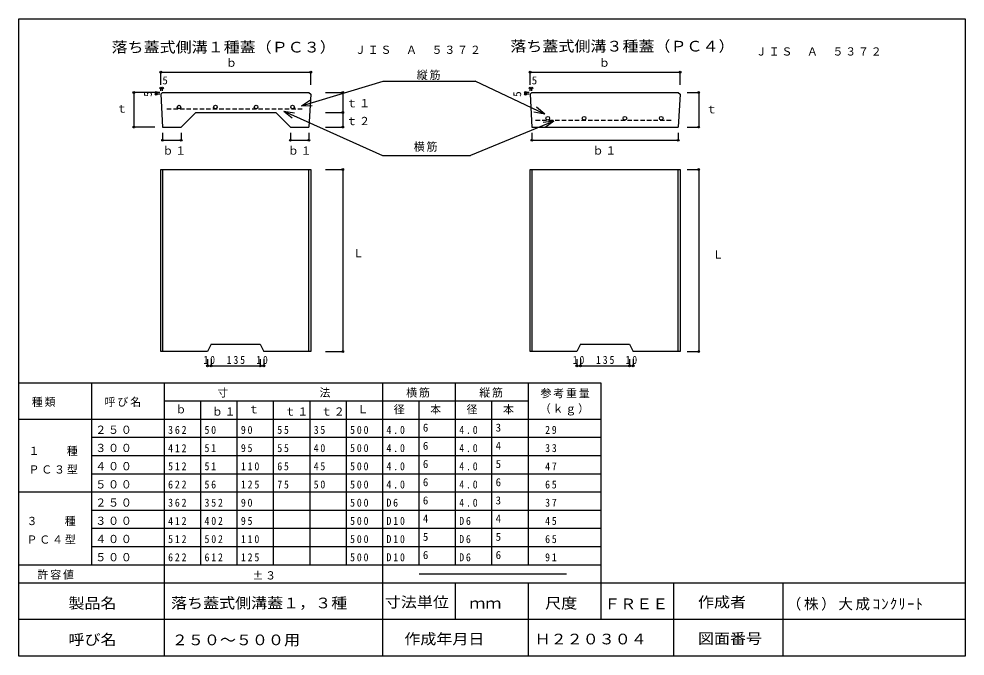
# Model space of a CAD drawing. Units: millimetres, scale not verified. Extents: x -1285 to 1315, y -900 to 850.
import ezdxf
from ezdxf.enums import TextEntityAlignment as Align

# ---------------------------------------------------------------- set-up
doc = ezdxf.new("R2010")
doc.units = ezdxf.units.MM
doc.header["$LTSCALE"] = 10
doc.header["$PDMODE"] = 32
doc.header["$PDSIZE"] = 5
doc.linetypes.add('DASHED1', pattern=[1.8, 1.2, -0.6])
doc.layers.add('0-0', color=7, linetype='Continuous')
doc.styles.add('ＭＳ ゴシック', font='')
doc.styles.get('ＭＳ ゴシック').set_extended_font_data('MS Gothic')

msp = doc.modelspace()

# ---------------------------------------------------------------- linework, layer by layer
at = {"layer": '0-0', "color": 4}
for p, q in [((-895.12, 703.77), (-483.12, 703.77)), ((-895.12, 669.28), (-895.12, 703.77)), ((-483.12, 669.28), (-483.12, 703.77)), ((119.73, 703.77), (531.73, 703.77)), ((119.73, 669.28), (119.73, 703.77)), ((531.73, 669.28), (531.73, 703.77)), ((-895.12, 660.12), (-890.12, 660.12)), ((-895.12, 652.27), (-895.12, 660.12)), ((-890.12, 652.27), (-890.12, 660.12)), ((119.73, 660.12), (124.73, 660.12)), ((119.73, 652.27), (119.73, 660.12)), ((124.73, 652.27), (124.73, 660.12)), ((-969.07, 648.07), (-969.07, 553.07)), ((-911.27, 648.07), (-969.07, 648.07)), ((-907.73, 648.07), (-907.73, 643.07)), ((-897.85, 648.07), (-907.73, 648.07)), ((-897.85, 643.07), (-907.73, 643.07)), ((-442.47, 648.07), (-395.27, 648.07)), ((-395.27, 648.07), (-395.27, 593.07)), ((107.12, 648.07), (107.12, 643.07)), ((116.99, 648.07), (107.12, 648.07)), ((116.99, 643.07), (107.12, 643.07)), ((550.88, 648.07), (582.94, 648.07)), ((582.94, 648.07), (582.94, 553.07)), ((-911.27, 553.07), (-969.07, 553.07)), ((-442.47, 553.07), (-395.27, 553.07)), ((550.88, 553.07), (582.94, 553.07)), ((-890.12, 536.76), (-890.12, 516.79)), ((-839.12, 536.76), (-839.12, 516.79)), ((-539.12, 536.76), (-539.12, 516.79)), ((-488.12, 536.76), (-488.12, 516.79)), ((124.73, 536.76), (124.73, 516.79)), ((526.73, 536.76), (526.73, 516.79)), ((-890.12, 516.79), (-839.12, 516.79)), ((-539.12, 516.79), (-488.12, 516.79)), ((124.73, 516.79), (526.73, 516.79)), ((-442.47, 436.32), (-395.27, 436.32)), ((-395.27, 436.32), (-395.27, -63.68)), ((550.88, 436.32), (582.94, 436.32)), ((582.94, 436.32), (582.94, -63.68)), ((-442.47, -63.68), (-395.27, -63.68)), ((550.88, -63.68), (582.94, -63.68)), ((-766.62, -84.64), (-766.62, -102.79)), ((-766.62, -102.79), (-756.62, -102.79)), ((-611.62, -84.64), (-611.62, -102.79)), ((248.23, -84.64), (248.23, -102.79)), ((248.23, -102.79), (258.23, -102.79)), ((403.23, -84.64), (403.23, -102.79))]:
    msp.add_line(p, q, dxfattribs=at)
at = {"layer": '0-0'}
for p, q in [((-508.84, 611.68), (-283.81, 678.97)), ((-283.81, 678.97), (-31.45, 678.97)), ((159.93, 588.54), (-31.45, 678.97)), ((-890.12, 648.07), (-895.12, 643.07)), ((-895.12, 643.07), (-890.12, 553.07)), ((-890.12, 648.07), (-488.12, 648.07)), ((-508.84, 611.68), (-483.3, 627.42)), ((124.73, 648.07), (119.73, 643.07)), ((119.73, 643.07), (124.73, 553.07)), ((124.73, 648.07), (526.73, 648.07)), ((-508.84, 611.68), (-478.85, 612.54)), ((159.93, 588.54), (137.05, 607.94)), ((-799.12, 593.07), (-839.12, 553.07)), ((-799.12, 593.07), (-579.12, 593.07)), ((-557.21, 596.95), (-285.92, 474.98)), ((-557.21, 596.95), (-527.6, 592.15)), ((-557.21, 596.95), (-533.96, 577.99)), ((159.93, 588.54), (130.41, 593.9)), ((-890.12, 553.07), (-839.12, 553.07)), ((185.17, 569.61), (-44.06, 474.98)), ((124.73, 553.07), (526.73, 553.07)), ((185.17, 569.61), (155.42, 565.73)), ((185.17, 569.61), (161.35, 551.38)), ((-285.92, 474.98), (-44.06, 474.98)), ((-895.12, -63.68), (-895.12, 436.32)), ((-890.12, 436.32), (-890.12, -63.68)), ((-488.12, -63.68), (-488.12, 436.32)), ((119.73, -63.68), (119.73, 436.32)), ((124.73, 436.32), (124.73, -63.68)), ((526.73, -63.68), (526.73, 436.32)), ((-756.62, -43.68), (-621.62, -43.68)), ((-621.62, -43.68), (-611.62, -63.68)), ((258.23, -43.68), (393.23, -43.68)), ((393.23, -43.68), (403.23, -63.68)), ((-483.12, -63.68), (-611.62, -63.68)), ((531.73, -63.68), (403.23, -63.68)), ((315, -150), (-1285, -150)), ((-1085, -650), (-1085, -150)), ((-885, -700), (-885, -150)), ((-285, -700), (-285, -150)), ((-85, -650), (-85, -150)), ((115, -650), (115, -150)), ((315, -700), (315, -150)), ((115, -200), (-885, -200)), ((-785, -650), (-785, -200)), ((-685, -650), (-685, -200)), ((-585, -650), (-585, -200)), ((-485, -650), (-485, -200)), ((-385, -650), (-385, -200)), ((-185, -650), (-185, -200)), ((15, -650), (15, -200)), ((315, -250), (-1285, -250)), ((315, -300), (-1085, -300)), ((315, -350), (-1085, -350)), ((315, -400), (-1085, -400)), ((315, -450), (-1285, -450)), ((315, -500), (-1085, -500)), ((315, -550), (-1085, -550)), ((315, -600), (-1085, -600)), ((315, -650), (-1285, -650)), ((219.88, -675), (-185, -675))]:
    msp.add_line(p, q, dxfattribs=at)
at = {"layer": '0-0', "linetype": 'DASHED1'}
for p, q in [((-878.3, 603.07), (-502.14, 603.07)), ((134.92, 572.14), (511.08, 572.14))]:
    msp.add_line(p, q, dxfattribs=at)
at = {"layer": '0-0', "color": 2}
for p, q in [((1315, -700), (-1285, -700)), ((-885, -900), (-885, -700)), ((-285, -900), (-285, -700)), ((-85, -800), (-85, -700)), ((115, -900), (115, -700)), ((315, -800), (315, -700)), ((515, -900), (515, -700)), ((815, -900), (815, -700)), ((1315, -800), (-1285, -800)), ((1315, -900), (-1285, -900))]:
    msp.add_line(p, q, dxfattribs=at)
msp.add_lwpolyline([(-1285, -900), (-1285, 850), (1315, 850), (1315, -900)], dxfattribs=at)
at = {"layer": '0-0'}
for points in [[(-488.12, 648.07), (-483.12, 643.07), (-488.12, 553.07)], [(526.73, 648.07), (531.73, 643.07), (526.73, 553.07)], [(-579.12, 593.07), (-539.12, 553.07), (-488.12, 553.07)], [(-895.12, 436.32), (-483.12, 436.32), (-483.12, -63.68)], [(119.73, 436.32), (531.73, 436.32), (531.73, -63.68)], [(-756.62, -43.68), (-766.62, -63.68), (-895.12, -63.68)], [(258.23, -43.68), (248.23, -63.68), (119.73, -63.68)]]:
    msp.add_lwpolyline(points, dxfattribs=at)
at = {"layer": '0-0', "color": 4}
for points in [[(-442.47, 593.07), (-395.27, 593.07), (-395.27, 553.07)], [(-756.62, -84.64), (-756.62, -102.79), (-621.62, -102.79)], [(-621.62, -84.64), (-621.62, -102.79), (-611.62, -102.79)], [(258.23, -84.64), (258.23, -102.79), (393.23, -102.79)], [(393.23, -84.64), (393.23, -102.79), (403.23, -102.79)]]:
    msp.add_lwpolyline(points, dxfattribs=at)
at = {"layer": '0-0'}
for centre in [(-845.12, 608.07), (-745.12, 608.07), (-633.12, 608.07), (-533.12, 608.07), (168.1, 577.14), (268.1, 577.14), (380.1, 577.14), (480.1, 577.14)]:
    msp.add_circle(centre, 5, dxfattribs=at)
at = {"layer": '0-0', "color": 4}
for p in [(-895.12, 703.77), (-483.12, 703.77), (119.73, 703.77), (531.73, 703.77), (-969.07, 648.07), (-907.73, 648.07), (-895.12, 660.12), (-890.12, 660.12), (-395.27, 648.07), (107.12, 648.07), (119.73, 660.12), (124.73, 660.12), (582.94, 648.07), (-907.73, 643.07), (107.12, 643.07), (-395.27, 593.07), (-969.07, 553.07), (-395.27, 553.07), (582.94, 553.07), (-890.12, 516.79), (-839.12, 516.79), (-539.12, 516.79), (-488.12, 516.79), (124.73, 516.79), (526.73, 516.79), (-395.27, 436.32), (582.94, 436.32), (-395.27, -63.68), (582.94, -63.68), (-766.62, -102.79), (-756.62, -102.79), (-621.62, -102.79), (-611.62, -102.79), (248.23, -102.79), (258.23, -102.79), (393.23, -102.79), (403.23, -102.79)]:
    msp.add_point(p, dxfattribs=at)

# ---------------------------------------------------------------- texts
at = {"layer": '0-0', "style": 'ＭＳ ゴシック', "width": 1.1}
for s, p in [('落ち蓋式側溝１種蓋（ＰＣ３）', (-1030.34, 749.04)), ('落ち蓋式側溝３種蓋（ＰＣ４）', (65.39, 751.67)), ('製品名', (-1148.93, -778.22)), ('落ち蓋式側溝蓋１，３種', (-866.98, -777.7)), ('寸法単位', (-279.5, -775.24)), ('ｍｍ', (-47.26, -778.22)), ('尺度', (161.17, -778.22)), ('ＦＲＥＥ', (323.31, -780)), ('作成者', (580.99, -775.24)), ('呼び名', (-1148.93, -878.22)), ('２５０～５００用', (-864.68, -879)), ('作成年月日', (-225.91, -876.47)), ('Ｈ２２０３０４', (132.22, -876.7)), ('図面番号', (580.99, -875.24))]:
    msp.add_text(s, height=29.33, dxfattribs=at).set_placement(p, align=Align.BOTTOM_LEFT)
at = {"layer": '0-0', "style": 'ＭＳ ゴシック'}
for s, p in [('ｂ', (-716.02, 711.96)), ('ｂ', (309.03, 711.96)), ('5', (-890.67, 663.71)), ('5', (124.17, 663.71)), ('ｔ', (-1017.5, 585.88)), ('ｔ', (603.2, 584.06)), ('Ｌ', (-367.03, 188.54)), ('Ｌ', (621.47, 184.89)), ('ｂ', (-854.88, -240)), ('ｔ', (-654.88, -240)), ('Ｌ', (-354.88, -240)), ('径', (-254.88, -240)), ('本', (-154.88, -240)), ('径', (-54.88, -240)), ('本', (45.12, -240)), ('6', (-175, -290)), ('3', (25, -290)), ('6', (-175, -340)), ('4', (25, -340)), ('6', (-175, -390)), ('5', (25, -390)), ('6', (-175, -440)), ('6', (25, -440)), ('6', (-175, -490)), ('3', (25, -490)), ('4', (-175, -540)), ('4', (25, -540)), ('5', (-175, -590)), ('5', (25, -590)), ('6', (-175, -640)), ('6', (25, -640))]:
    msp.add_text(s, height=21.99, dxfattribs=at).set_placement(p, align=Align.BOTTOM_LEFT)
for p in [(-913.11, 636.11), (101.73, 636.11)]:
    msp.add_text('5', height=21.99, rotation=90, dxfattribs=at).set_placement(p, align=Align.BOTTOM_LEFT)
at = {"layer": '0-0', "attachment_point": 7, "style": 'ＭＳ ゴシック'}
for s, insert, char_height in [('\\T1.17;ＪＩＳ\u3000Ａ\u3000５３７２', (-361.56, 753.63), 21.99), ('\\T1.17;ＪＩＳ\u3000Ａ\u3000５３７２', (740.09, 749.04), 21.99), ('\\T1.17;縦筋', (-191.76, 682.4), 21.99), ('\\T1.17;ｔ１', (-385.27, 606.87), 21.99), ('\\T1.17;ｔ２', (-385.27, 558), 21.99), ('\\T1.17;ｂ１', (-890.59, 476.76), 21.99), ('\\T1.17;ｂ１', (-545.97, 476.76), 21.99), ('\\T1.17;横筋', (-200.17, 485.25), 21.99), ('\\T1.17;ｂ１', (291.53, 476.97), 21.99), ('\\T1.36;\\W0.9;10', (-777.87, -97.79), 21.99), ('\\T1.38;\\W0.9;135', (-714.12, -97.79), 21.99), ('\\T1.36;\\W0.9;10', (-632.87, -97.79), 21.99), ('\\T1.36;\\W0.9;10', (236.98, -97.79), 21.99), ('\\T1.38;\\W0.9;135', (300.73, -97.79), 21.99), ('\\T1.36;\\W0.9;10', (381.98, -97.79), 21.99), ('\\T1.17;寸\u3000\u3000\u3000\u3000\u3000\u3000\u3000法', (-739.77, -190), 21.99), ('\\T1.17;横筋', (-220.85, -190), 21.99), ('\\T1.17;縦筋', (-19.86, -190), 21.99), ('\\T1.17;参考重量', (148.24, -191.83), 21.99), ('\\T1.17;種類', (-1249.55, -215.58), 21.99), ('\\T1.17;呼び名', (-1049.55, -215.58), 21.99), ('\\T1.17;（ｋｇ）', (146.41, -239.33), 21.99), ('\\T1.17;ｂ１', (-754.88, -240), 21.99), ('\\T1.17;ｔ１', (-554.88, -240), 21.99), ('\\T1.17;ｔ２', (-454.88, -240), 21.99), ('\\T1.17;２５０', (-1075, -290), 21.99), ('\\T1.38;\\W0.9;362', (-875, -290), 21.99), ('\\T1.36;\\W0.9;50', (-775, -290), 21.99), ('\\T1.36;\\W0.9;90', (-675, -290), 21.99), ('\\T1.36;\\W0.9;55', (-575, -290), 21.99), ('\\T1.36;\\W0.9;35', (-475, -290), 21.99), ('\\T1.38;\\W0.9;500', (-375, -290), 21.99), ('\\T1.38;\\W0.9;4.0', (-275, -290), 21.99), ('\\T1.38;\\W0.9;4.0', (-75, -290), 21.99), ('\\T1.36;\\W0.9;29', (161.03, -290), 21.99), ('\\T1.17;１\u3000\u3000種', (-1258.69, -350.12), 21.99), ('\\T1.17;３００', (-1075, -340), 21.99), ('\\T1.38;\\W0.9;412', (-875, -340), 21.99), ('\\T1.36;\\W0.9;51', (-775, -340), 21.99), ('\\T1.36;\\W0.9;95', (-675, -340), 21.99), ('\\T1.36;\\W0.9;55', (-575, -340), 21.99), ('\\T1.36;\\W0.9;40', (-475, -340), 21.99), ('\\T1.38;\\W0.9;500', (-375, -340), 21.99), ('\\T1.38;\\W0.9;4.0', (-275, -340), 21.99), ('\\T1.38;\\W0.9;4.0', (-75, -340), 21.99), ('\\T1.36;\\W0.9;33', (161.03, -340), 21.99), ('\\T1.17;ＰＣ３型', (-1258.69, -400.12), 21.99), ('\\T1.17;４００', (-1075, -390), 21.99), ('\\T1.38;\\W0.9;512', (-875, -390), 21.99), ('\\T1.36;\\W0.9;51', (-775, -390), 21.99), ('\\T1.38;\\W0.9;110', (-675, -390), 21.99), ('\\T1.36;\\W0.9;65', (-575, -390), 21.99), ('\\T1.36;\\W0.9;45', (-475, -390), 21.99), ('\\T1.38;\\W0.9;500', (-375, -390), 21.99), ('\\T1.38;\\W0.9;4.0', (-275, -390), 21.99), ('\\T1.38;\\W0.9;4.0', (-75, -390), 21.99), ('\\T1.36;\\W0.9;47', (161.03, -390), 21.99), ('\\T1.17;５００', (-1075, -440), 21.99), ('\\T1.38;\\W0.9;622', (-875, -440), 21.99), ('\\T1.36;\\W0.9;56', (-775, -440), 21.99), ('\\T1.38;\\W0.9;125', (-675, -440), 21.99), ('\\T1.36;\\W0.9;75', (-575, -440), 21.99), ('\\T1.36;\\W0.9;50', (-475, -440), 21.99), ('\\T1.38;\\W0.9;500', (-375, -440), 21.99), ('\\T1.38;\\W0.9;4.0', (-275, -440), 21.99), ('\\T1.38;\\W0.9;4.0', (-75, -440), 21.99), ('\\T1.36;\\W0.9;65', (161.03, -440), 21.99), ('\\T1.17;２５０', (-1075, -490), 21.99), ('\\T1.38;\\W0.9;362', (-875, -490), 21.99), ('\\T1.38;\\W0.9;352', (-775, -490), 21.99), ('\\T1.36;\\W0.9;90', (-675, -490), 21.99), ('\\T1.38;\\W0.9;500', (-375, -490), 21.99), ('\\T1.36;\\W0.9;D6', (-275, -490), 21.99), ('\\T1.38;\\W0.9;4.0', (-75, -490), 21.99), ('\\T1.36;\\W0.9;37', (161.03, -490), 21.99), ('\\T1.17;３\u3000\u3000種', (-1264.17, -542.64), 21.99), ('\\T1.17;３００', (-1075, -540), 21.99), ('\\T1.38;\\W0.9;412', (-875, -540), 21.99), ('\\T1.38;\\W0.9;402', (-775, -540), 21.99), ('\\T1.36;\\W0.9;95', (-675, -540), 21.99), ('\\T1.38;\\W0.9;500', (-375, -540), 21.99), ('\\T1.38;\\W0.9;D10', (-275, -540), 21.99), ('\\T1.36;\\W0.9;D6', (-75, -540), 21.99), ('\\T1.36;\\W0.9;45', (161.03, -540), 21.99), ('\\T1.17;ＰＣ４型', (-1264.17, -592.64), 21.99), ('\\T1.17;４００', (-1075, -590), 21.99), ('\\T1.38;\\W0.9;512', (-875, -590), 21.99), ('\\T1.38;\\W0.9;502', (-775, -590), 21.99), ('\\T1.38;\\W0.9;110', (-675, -590), 21.99), ('\\T1.38;\\W0.9;500', (-375, -590), 21.99), ('\\T1.38;\\W0.9;D10', (-275, -590), 21.99), ('\\T1.36;\\W0.9;D6', (-75, -590), 21.99), ('\\T1.36;\\W0.9;65', (161.03, -590), 21.99), ('\\T1.17;５００', (-1075, -640), 21.99), ('\\T1.38;\\W0.9;622', (-875, -640), 21.99), ('\\T1.38;\\W0.9;612', (-775, -640), 21.99), ('\\T1.38;\\W0.9;125', (-675, -640), 21.99), ('\\T1.38;\\W0.9;500', (-375, -640), 21.99), ('\\T1.38;\\W0.9;D10', (-275, -640), 21.99), ('\\T1.36;\\W0.9;D6', (-75, -640), 21.99), ('\\T1.36;\\W0.9;91', (161.03, -640), 21.99), ('\\T1.17;許容値', (-1234.02, -690), 21.99), ('\\T1.17;±３', (-643.38, -690), 21.99), ('\\T1.18;（株）大成ｺﾝｸﾘｰﾄ', (825.14, -775.24), 29.33)]:
    msp.add_mtext(s, dxfattribs=dict(at, insert=insert, char_height=char_height))

doc.saveas('drawing.dxf')
